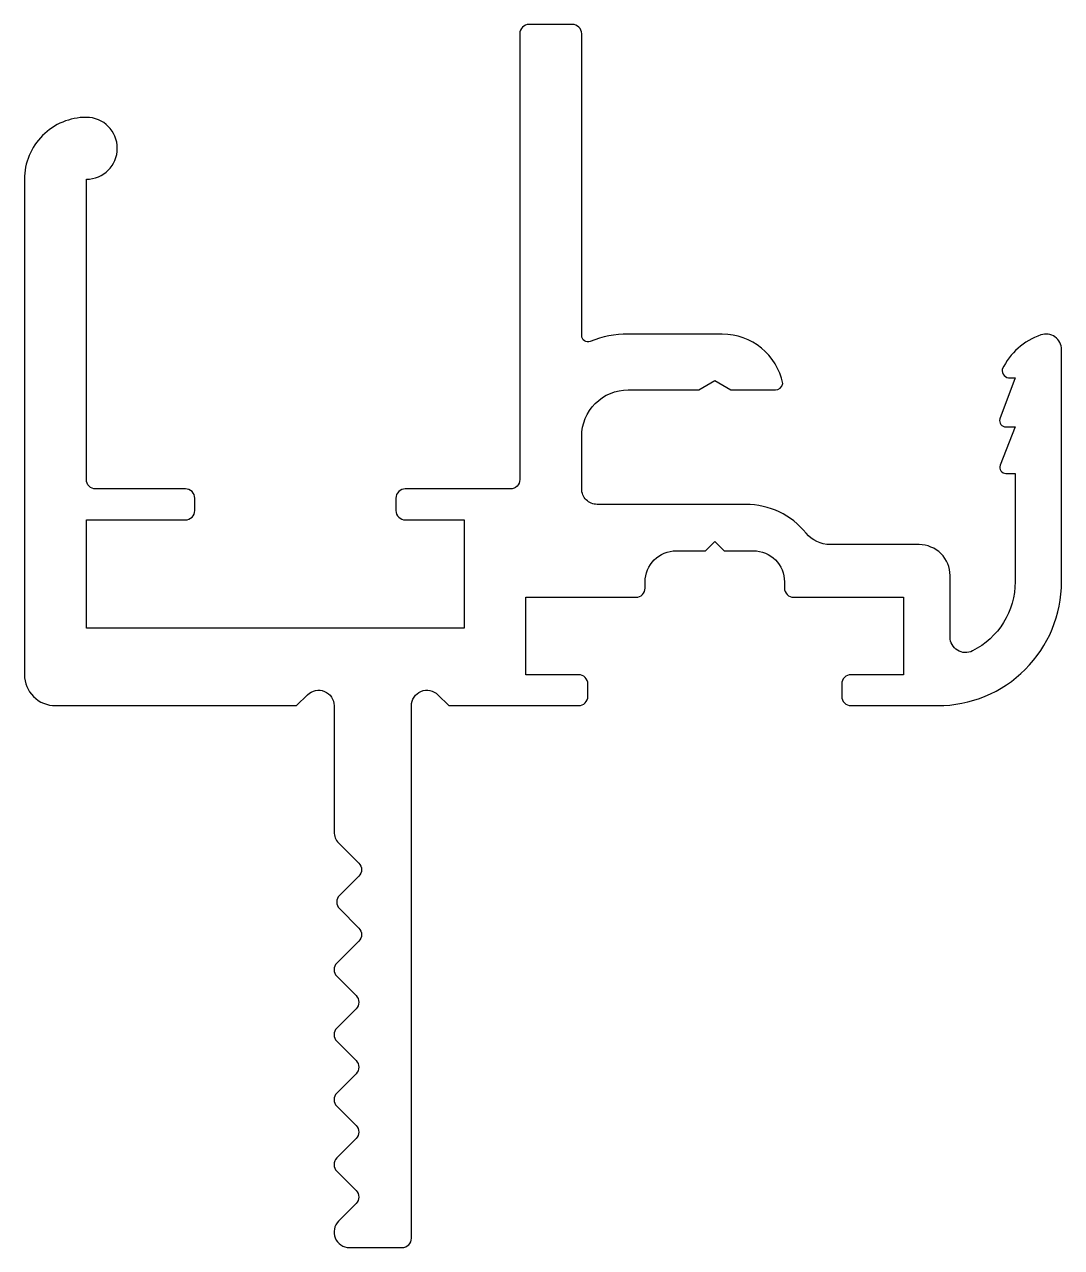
# Model space of a CAD drawing. Extents: x 162.8 to 196.3, y 208.7 to 248.2.
import ezdxf

# ---------------------------------------------------------------- set-up
doc = ezdxf.new("R2010")
doc.units = 0
doc.layers.get('0').update_dxf_attribs({"linetype": 'CONTINUOUS'})

msp = doc.modelspace()

# ---------------------------------------------------------------- linework, layer by layer
msp.add_lwpolyline([(179.007, 227.156), (179.007, 229.656), (182.557, 229.656, 0.414214), (182.857, 229.956), (182.857, 230.156, -0.414214), (183.857, 231.156), (184.807, 231.156), (185.107, 231.456), (185.407, 231.156), (186.357, 231.156, -0.414214), (187.357, 230.156), (187.357, 229.956, 0.414214), (187.657, 229.656), (191.207, 229.656), (191.207, 227.156), (189.507, 227.156, 0.414214), (189.207, 226.856), (189.207, 226.456, 0.414214), (189.507, 226.156), (192.307, 226.156, 0.414214), (196.307, 230.156), (196.307, 237.656, 0.517638), (195.64, 238.127, 0.204144), (194.392, 237.019, 0.472701), (194.649, 236.742), (194.807, 236.742), (194.316, 235.416, 0.506781), (194.507, 235.156), (194.807, 235.156), (194.322, 233.919, 0.511918), (194.512, 233.656), (194.807, 233.656), (194.807, 230.156, -0.283237), (193.432, 227.923, -0.558559), (192.707, 228.37), (192.707, 230.356, 0.414214), (191.707, 231.356), (188.834, 231.356, -0.22653), (188.056, 231.727, 0.22653), (186.111, 232.656), (181.307, 232.656, -0.414214), (180.807, 233.156), (180.807, 234.856, -0.414214), (182.307, 236.356), (184.587, 236.356), (185.107, 236.656), (185.627, 236.356), (187.062, 236.356, 0.357388), (187.307, 236.557, 0.35627), (185.348, 238.156), (182.307, 238.156, 0.095425), (181.081, 237.92, -0.530612), (180.807, 238.105), (180.807, 247.856, 0.414214), (180.507, 248.156), (179.107, 248.156, 0.414214), (178.807, 247.856), (178.807, 233.456, -0.414214), (178.507, 233.156), (175.107, 233.156, 0.414214), (174.807, 232.856), (174.807, 232.456, 0.414214), (175.107, 232.156), (177.007, 232.156), (177.007, 228.656), (164.807, 228.656), (164.807, 232.156), (168.007, 232.156, 0.414214), (168.307, 232.456), (168.307, 232.856, 0.414214), (168.007, 233.156), (165.107, 233.156, -0.414214), (164.807, 233.456), (164.807, 243.156, 1), (164.807, 245.156, 0.414214), (162.807, 243.156), (162.807, 227.156, 0.414214), (163.807, 226.156), (171.6, 226.156), (171.954, 226.509, -0.668179), (172.807, 226.156), (172.807, 222.08, 0.198912), (172.954, 221.726), (173.607, 221.073, -0.414214), (173.607, 220.648), (172.983, 220.024, 0.414214), (172.983, 219.6), (173.607, 218.975, -0.414214), (173.607, 218.551), (172.895, 217.839, 0.414214), (172.895, 217.415), (173.519, 216.791, -0.414214), (173.519, 216.366), (172.895, 215.742, 0.414214), (172.895, 215.318), (173.519, 214.693, -0.414214), (173.519, 214.269), (172.895, 213.645, 0.414214), (172.895, 213.221), (173.519, 212.596, -0.414214), (173.519, 212.172), (172.895, 211.548, 0.414214), (172.895, 211.124), (173.519, 210.499, -0.414214), (173.519, 210.075), (172.954, 209.509, 0.668179), (173.307, 208.656), (175.007, 208.656, 0.414214), (175.307, 208.956), (175.307, 226.156, -0.668179), (176.161, 226.509), (176.514, 226.156), (180.707, 226.156, 0.414214), (181.007, 226.456), (181.007, 226.856, 0.414214), (180.707, 227.156)], format="xyb", close=True)

doc.saveas('drawing.dxf')
